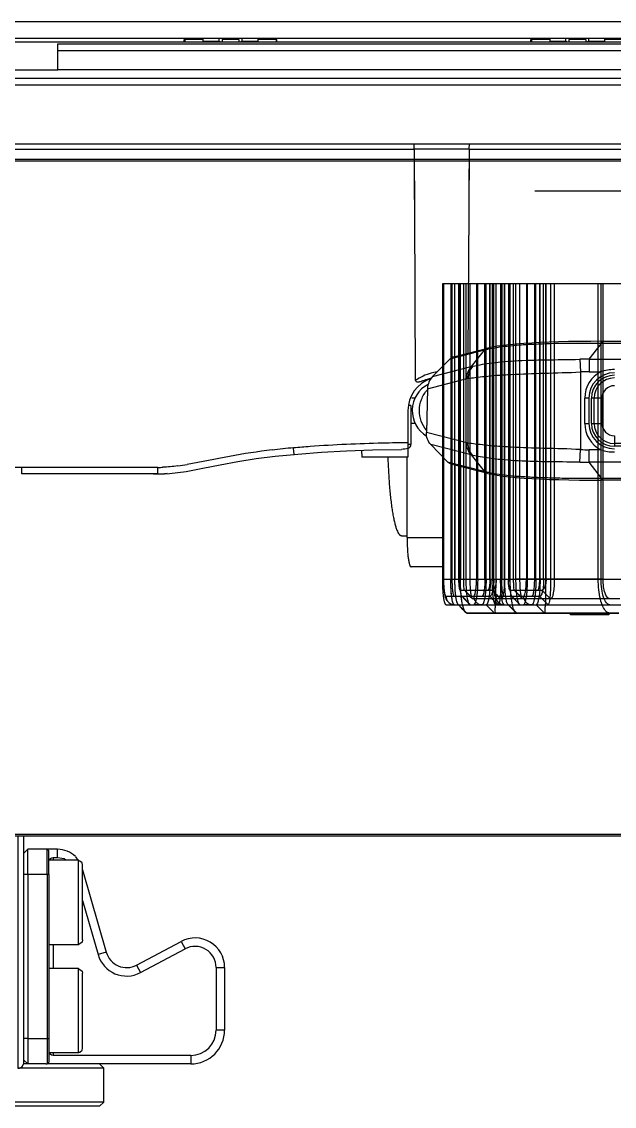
# Model space of a CAD drawing. Header units: millimetres. Extents: x -97344 to -49824, y -57049 to -40247.
# Drawn here: x -66144.4 to -66074.2, y -52906.2 to -52777.9 of the extents above; entities that cross this region are included whole.
import ezdxf

# ---------------------------------------------------------------- set-up
doc = ezdxf.new("R2010")
doc.units = ezdxf.units.MM
doc.header["$LTSCALE"] = 200
for name, color, linetype in [('02___PRT_ALL_AXES', 7, 'Continuous'), ('06___PRT_ALL_SURFS', 7, 'Continuous'), ('DIM', 3, 'Continuous'), ('LAY0001', 7, 'Continuous'), ('LAY0011', 7, 'Continuous')]:
    doc.layers.add(name, color=color, linetype=linetype)

# ---------------------------------------------------------------- blocks, each defined once
blk = doc.blocks.new('LOW-HEAD-SOCKET-CAP-SCREW_DIN-7984_M6x10_A2-70_STAINLESS-STEEL_4__352', base_point=(567.25, -74.88))
at = {"color": 7, "linetype": 'Continuous'}
for p, q in [((570.75, -64.88), (567.25, -64.88)), ((570.84, -64.97), (570.75, -64.88)), ((570.92, -64.99), (570.84, -64.97)), ((571.18, -65.2), (570.92, -64.99)), ((571.25, -65.45), (571.18, -65.2)), ((571.25, -69.88), (571.25, -65.45)), ((571.25, -74.31), (571.25, -69.88)), ((571.25, -74.31), (571.18, -74.56)), ((570.75, -74.88), (567.25, -74.88)), ((570.84, -74.79), (570.75, -74.88)), ((570.75, -74.88), (570.75, -74.8)), ((570.92, -74.77), (570.84, -74.79)), ((571.18, -74.56), (570.92, -74.77))]:
    blk.add_line(p, q, dxfattribs=at)
at = {"color": 140, "linetype": 'Continuous'}
for p, q in [((570.75, -69.88), (570.75, -64.88)), ((570.75, -74.8), (570.75, -69.88))]:
    blk.add_line(p, q, dxfattribs=at)
blk = doc.blocks.new('LOW-HEAD-SOCKET-CAP-SCREW_DIN-7984_M6x10_A2-70_STAINLESS-STEEL__353', base_point=(567.25, -87.68))
at = {"color": 7, "linetype": 'Continuous'}
for p, q in [((570.75, -77.68), (567.25, -77.68)), ((570.75, -77.68), (570.84, -77.77)), ((570.84, -77.77), (570.92, -77.79)), ((570.92, -77.79), (571.18, -78)), ((571.18, -78), (571.25, -78.25)), ((571.25, -82.68), (571.25, -78.25)), ((571.25, -87.11), (571.25, -82.68)), ((571.18, -87.36), (571.25, -87.11)), ((570.75, -87.68), (567.25, -87.68)), ((570.75, -87.68), (570.84, -87.59)), ((570.75, -87.68), (570.75, -87.6)), ((570.84, -87.59), (570.92, -87.57)), ((570.92, -87.57), (571.18, -87.36))]:
    blk.add_line(p, q, dxfattribs=at)
at = {"color": 140, "linetype": 'Continuous'}
for p, q in [((570.75, -82.68), (570.75, -77.68)), ((570.75, -87.6), (570.75, -82.68))]:
    blk.add_line(p, q, dxfattribs=at)
blk = doc.blocks.new('23-D0469-A_CLAMP-HOOK_Absen-M2_9__354', base_point=(564.25, -88.98))
at = {"color": 7, "linetype": 'Continuous'}
for p, q in [((564.25, -64.08), (564.75, -63.58)), ((567.05, -63.58), (564.75, -63.58)), ((564.75, -66.58), (564.75, -63.58)), ((567.05, -66.58), (567.05, -63.58)), ((567.05, -63.58), (567.25, -63.78)), ((568.29, -63.58), (567.05, -63.58)), ((567.25, -66.58), (567.25, -63.78)), ((567.4, -64.73), (567.29, -64.88)), ((567.56, -64.62), (567.4, -64.73)), ((567.75, -64.58), (567.56, -64.62)), ((568.29, -64.58), (567.75, -64.58)), ((569.06, -64.73), (568.29, -64.58)), ((569.28, -64.88), (569.06, -64.73)), ((570.41, -64.46), (570.69, -64.88)), ((564.75, -66.58), (564.75, -85.98)), ((567.05, -66.58), (567.05, -85.98)), ((567.25, -66.58), (567.25, -85.98)), ((571.25, -66.02), (574.05, -75.77)), ((571.25, -69.64), (573.09, -76.04)), ((577.62, -77.29), (582.91, -74.48)), ((578.09, -78.17), (583.38, -75.36)), ((587.05, -77.57), (587.05, -84.98)), ((588.05, -77.57), (588.05, -84.98)), ((564.75, -85.98), (564.75, -88.98)), ((567.05, -85.98), (567.05, -88.98)), ((567.25, -85.98), (567.25, -88.78)), ((564.25, -88.48), (564.75, -88.98)), ((567.4, -87.83), (567.29, -87.68)), ((567.56, -87.94), (567.4, -87.83)), ((567.75, -87.98), (567.56, -87.94)), ((584.05, -87.98), (567.75, -87.98)), ((566.89, -88.98), (567.05, -88.98)), ((567.25, -88.78), (567.05, -88.98)), ((584.05, -88.98), (571.54, -88.98))]:
    blk.add_line(p, q, dxfattribs=at)
at = {"color": 140, "linetype": 'Continuous'}
for p, q in [((568.29, -64.58), (568.29, -63.58)), ((567.75, -64.58), (567.75, -64.88)), ((564.75, -66.58), (564.25, -66.58)), ((567.05, -66.58), (564.75, -66.58)), ((567.25, -66.58), (567.05, -66.58)), ((567.75, -74.88), (567.75, -77.68)), ((582.91, -74.48), (583.38, -75.36)), ((574.05, -75.77), (573.09, -76.04)), ((577.62, -77.29), (578.09, -78.17)), ((587.05, -77.57), (588.05, -77.57)), ((588.05, -84.98), (587.05, -84.98)), ((564.75, -85.98), (564.25, -85.98)), ((564.75, -85.98), (567.05, -85.98)), ((567.05, -85.98), (567.25, -85.98)), ((567.75, -87.68), (567.75, -87.98)), ((584.05, -87.98), (584.05, -88.98))]:
    blk.add_line(p, q, dxfattribs=at)
at = {"color": 7, "linetype": 'Continuous'}
for centre, radius, start, end in [((568.29, -66.58), 3, 45, 90), ((584.55, -77.57), 3.5, 360, 118), ((584.55, -77.57), 2.5, 360, 118), ((576.45, -75.08), 3.5, 196, 298), ((576.45, -75.08), 2.5, 196, 298), ((584.05, -84.98), 3, 270, 360), ((584.05, -84.98), 4, 270, 360)]:
    blk.add_arc(centre, radius, start, end, dxfattribs=at)
blk = doc.blocks.new('PH_23-CLAMP-HOOK__355', base_point=(564.25, -88.98))
for name, p in [('23-D0469-A_CLAMP-HOOK_Absen-M2_9__354', (564.25, -88.98)), ('LOW-HEAD-SOCKET-CAP-SCREW_DIN-7984_M6x10_A2-70_STAINLESS-STEEL_4__352', (567.25, -74.88)), ('LOW-HEAD-SOCKET-CAP-SCREW_DIN-7984_M6x10_A2-70_STAINLESS-STEEL__353', (567.25, -87.68))]:
    blk.add_blockref(name, p)
blk = doc.blocks.new('23-D0467-B_ROUND-CLAMP-SUPPORT_STACKING_Absen__356', base_point=(513.75, -93.98))
at = {"color": 7, "linetype": 'Continuous'}
for p, q in [((523.25, -61.98), (523.25, -88.98)), ((536.75, -61.98), (536.75, -93.48)), ((550.75, -93.48), (550.75, -61.98)), ((564.25, -61.98), (564.25, -88.98)), ((513.75, -89.48), (514.25, -88.98)), ((513.75, -89.48), (523.93, -89.48)), ((513.75, -89.48), (513.75, -93.48)), ((515.96, -88.98), (516.92, -88.98)), ((516.92, -88.98), (520.45, -88.98)), ((520.61, -88.98), (521.46, -88.98)), ((521.46, -88.98), (523.26, -88.98)), ((523.26, -88.98), (523.33, -89.18)), ((523.33, -89.18), (523.37, -89.25)), ((523.37, -89.25), (523.46, -89.34)), ((523.46, -89.34), (523.66, -89.44)), ((523.66, -89.44), (523.72, -89.46)), ((523.72, -89.46), (523.93, -89.48)), ((563.57, -89.48), (563.78, -89.46)), ((573.75, -89.48), (563.57, -89.48)), ((563.78, -89.46), (563.84, -89.44)), ((563.84, -89.44), (564.04, -89.34)), ((564.04, -89.34), (564.13, -89.25)), ((564.13, -89.25), (564.17, -89.18)), ((564.17, -89.18), (564.24, -88.98)), ((566.04, -88.98), (564.24, -88.98)), ((566.89, -88.98), (566.04, -88.98)), ((570.58, -88.98), (567.05, -88.98)), ((571.54, -88.98), (570.58, -88.98)), ((573.75, -89.48), (573.25, -88.98)), ((573.75, -93.48), (573.75, -89.48)), ((513.75, -93.48), (534.66, -93.48)), ((513.75, -93.48), (514.25, -93.98)), ((536.75, -93.48), (534.66, -93.48)), ((537.25, -93.98), (536.75, -93.48)), ((539.75, -93.48), (536.75, -93.48)), ((539.75, -93.48), (547.75, -93.48)), ((547.75, -93.48), (550.75, -93.48)), ((550.75, -93.48), (550.25, -93.98)), ((552.84, -93.48), (550.75, -93.48)), ((573.75, -93.48), (552.84, -93.48)), ((573.75, -93.48), (573.25, -93.98)), ((514.25, -93.98), (534.81, -93.98)), ((537.25, -93.98), (534.81, -93.98)), ((539.75, -93.98), (537.25, -93.98)), ((539.75, -93.98), (547.75, -93.98)), ((547.75, -93.98), (550.25, -93.98)), ((552.69, -93.98), (550.25, -93.98)), ((573.25, -93.98), (552.69, -93.98))]:
    blk.add_line(p, q, dxfattribs=at)
at = {"color": 140, "linetype": 'Continuous'}
for p, q in [((523.93, -61.98), (523.93, -89.48)), ((534.66, -93.48), (534.66, -61.98)), ((539.75, -61.98), (539.75, -93.48)), ((547.75, -93.48), (547.75, -61.98)), ((552.84, -93.48), (552.84, -61.98)), ((563.57, -61.98), (563.57, -89.48)), ((534.66, -93.48), (534.81, -93.98)), ((539.75, -93.48), (539.75, -93.98)), ((547.75, -93.48), (547.75, -93.98)), ((552.84, -93.48), (552.69, -93.98))]:
    blk.add_line(p, q, dxfattribs=at)
blk = doc.blocks.new('23-A0232-B_ROUND-CONNECT-COMPONENTS_BASESTAND_Absen-M2_9__357', base_point=(499.45, -93.98))
for name, p in [('23-D0467-B_ROUND-CLAMP-SUPPORT_STACKING_Absen__356', (513.75, -93.98)), ('PH_23-CLAMP-HOOK__355', (564.25, -88.98))]:
    blk.add_blockref(name, p)
blk = doc.blocks.new('23-D1020-B_EXTRUSION-MAIN-BODY_BASESTAND-0_5m_Absen-PL__363', base_point=(418.75, -61.98))
at = {"color": 7, "linetype": 'Continuous'}
for p, q in [((892.01, 18.02), (441.25, 18.02)), ((892.01, 17.82), (441.25, 17.82)), ((434.17, -61.98), (873.61, -61.98)), ((434.26, -61.78), (873.61, -61.78))]:
    blk.add_line(p, q, dxfattribs=at)
blk = doc.blocks.new('Top1', base_point=(668.75, -75.52))
for name, p in [('23-D1020-B_EXTRUSION-MAIN-BODY_BASESTAND-0_5m_Absen-PL__363', (418.75, -61.98)), ('23-A0232-B_ROUND-CONNECT-COMPONENTS_BASESTAND_Absen-M2_9__357', (499.45, -93.98))]:
    blk.add_blockref(name, p)
blk = doc.blocks.new('*U1521')
blk.add_blockref('Top1', (0, -50.11))
blk = doc.blocks.new('*U1522')
at = {"layer": 'DIM', "color": 0, "linetype": 'ByBlock', "lineweight": -2, "transparency": 16777216}
blk.add_blockref('*U1521', (3500, 0), dxfattribs=at)
blk = doc.blocks.new('2250')
at = {"color": 7, "linetype": 'Continuous'}
for p, q in [((-45337.86, -64404.84), (-45577.42, -64404.84)), ((-45337.86, -64406.84), (-45577.21, -64406.84)), ((-45577.17, -64407.24), (-45337.93, -64407.24)), ((-45438.2, -64410.54), (-45438.2, -64407.44)), ((-45438.2, -64407.44), (-45354.2, -64407.44)), ((-45423.28, -64407.24), (-45423.28, -64406.94)), ((-45421, -64406.94), (-45423.28, -64406.94)), ((-45423.19, -64406.94), (-45423.19, -64407.24)), ((-45421, -64407.15), (-45421, -64406.84)), ((-45421, -64407.15), (-45420.87, -64407.2)), ((-45421, -64407.15), (-45419.15, -64407.15)), ((-45419.15, -64406.84), (-45419.15, -64407.15)), ((-45419.05, -64407.24), (-45419.15, -64407.15)), ((-45418.78, -64406.94), (-45418.78, -64407.24)), ((-45416.78, -64406.94), (-45418.78, -64406.94)), ((-45418.66, -64406.94), (-45418.66, -64406.84)), ((-45416.9, -64406.84), (-45416.9, -64406.94)), ((-45416.78, -64406.94), (-45416.78, -64407.24)), ((-45416.41, -64407.15), (-45416.51, -64407.24)), ((-45416.41, -64407.15), (-45416.41, -64406.84)), ((-45416.41, -64407.15), (-45414.56, -64407.15)), ((-45414.69, -64407.2), (-45414.56, -64407.15)), ((-45414.56, -64406.84), (-45414.56, -64407.15)), ((-45412.28, -64406.94), (-45414.56, -64406.94)), ((-45412.37, -64406.94), (-45412.37, -64407.24)), ((-45412.28, -64407.24), (-45412.28, -64406.94)), ((-45382.25, -64407.24), (-45382.25, -64406.94)), ((-45379.97, -64406.94), (-45382.25, -64406.94)), ((-45382.17, -64406.94), (-45382.17, -64407.24)), ((-45379.97, -64407.15), (-45379.97, -64406.84)), ((-45379.97, -64407.15), (-45379.85, -64407.19)), ((-45379.97, -64407.15), (-45378.12, -64407.15)), ((-45379.85, -64407.24), (-45379.85, -64407.19)), ((-45378.12, -64406.84), (-45378.12, -64407.15)), ((-45378.02, -64407.24), (-45378.12, -64407.15)), ((-45377.75, -64406.94), (-45377.75, -64407.24)), ((-45375.75, -64406.94), (-45377.75, -64406.94)), ((-45377.63, -64406.94), (-45377.63, -64406.84)), ((-45375.87, -64406.84), (-45375.87, -64406.94)), ((-45375.75, -64406.94), (-45375.75, -64407.24)), ((-45375.38, -64407.15), (-45375.48, -64407.24)), ((-45375.38, -64407.15), (-45375.38, -64406.84)), ((-45375.38, -64407.15), (-45373.53, -64407.15)), ((-45373.65, -64407.19), (-45373.53, -64407.15)), ((-45373.65, -64407.24), (-45373.65, -64407.19)), ((-45373.53, -64406.84), (-45373.53, -64407.15)), ((-45371.25, -64406.94), (-45373.53, -64406.94)), ((-45438.2, -64408.24), (-45354.2, -64408.24)), ((-45576.82, -64410.54), (-45438.2, -64410.54)), ((-45341.98, -64411.54), (-45576.71, -64411.54)), ((-45099.05, -64412.34), (-45576.51, -64412.34)), ((-45202.36, -64419.34), (-45473.2, -64419.34)), ((-45473.2, -64419.92), (-45396.02, -64419.92)), ((-45395.98, -64427.33), (-45396.02, -64419.92)), ((-45393.28, -64419.92), (-45396.02, -64419.92)), ((-45390.88, -64419.92), (-45393.28, -64419.92)), ((-45389.57, -64419.92), (-45390.88, -64419.92)), ((-45389.54, -64419.92), (-45389.58, -64427.33)), ((-45389.54, -64419.92), (-45286.02, -64419.92)), ((-45395.87, -64447.29), (-45395.98, -64427.33)), ((-45389.58, -64427.33), (-45389.68, -64444.05)), ((-45387.78, -64443.71), (-45391.82, -64444.74)), ((-45391.38, -64444.48), (-45387.34, -64443.46)), ((-45387.78, -64443.71), (-45389.29, -64445.64)), ((-45375.34, -64444.77), (-45373.87, -64442.91)), ((-45373.87, -64442.64), (-45373.87, -64442.91)), ((-45373.87, -64442.64), (-45301.69, -64442.64)), ((-45301.69, -64442.91), (-45373.87, -64442.91)), ((-45393.86, -64446.8), (-45391.82, -64444.74)), ((-45376.45, -64444.77), (-45376.36, -64446.27)), ((-45375.34, -64444.77), (-45375.34, -64446.24)), ((-45375.34, -64444.77), (-45300.22, -64444.77)), ((-45393.86, -64446.8), (-45389.29, -64445.64)), ((-45376.36, -64446.27), (-45376.36, -64455.45)), ((-45375.34, -64446.24), (-45373.94, -64446.24)), ((-45394.47, -64448.25), (-45389.83, -64447.06)), ((-45389.67, -64454.69), (-45389.67, -64447.03)), ((-45394.47, -64448.25), (-45394.6, -64453.44)), ((-45396.32, -64449.34), (-45395.94, -64449.34)), ((-45375.86, -64452.36), (-45375.86, -64449.36)), ((-45375.36, -64449.36), (-45375.86, -64449.36)), ((-45375.36, -64449.36), (-45375.36, -64452.36)), ((-45375.06, -64452.36), (-45375.06, -64449.36)), ((-45373.82, -64449.36), (-45375.06, -64449.36)), ((-45374.74, -64452.36), (-45374.74, -64449.36)), ((-45373.82, -64449.36), (-45373.82, -64452.36)), ((-45396.78, -64450.84), (-45396.78, -64456.34)), ((-45396.43, -64450.24), (-45396.72, -64450.24)), ((-45396.43, -64450.24), (-45396.43, -64454.84)), ((-45396.43, -64452.34), (-45395.94, -64452.34)), ((-45375.86, -64452.36), (-45375.36, -64452.36)), ((-45375.06, -64452.36), (-45373.82, -64452.36)), ((-45389.83, -64454.66), (-45394.6, -64453.44)), ((-45372.36, -64453.82), (-45372.36, -64455.06)), ((-45396.43, -64454.84), (-45396.78, -64454.84)), ((-45394.06, -64454.87), (-45392.12, -64456.91)), ((-45389.29, -64456.09), (-45394.06, -64454.87)), ((-45303.2, -64454.74), (-45372.36, -64454.74)), ((-45303.2, -64455.06), (-45372.36, -64455.06)), ((-45402.27, -64455.54), (-45402.24, -64456.34)), ((-45396.78, -64456.34), (-45402.24, -64456.34)), ((-45400.97, -64455.5), (-45397.53, -64455.43)), ((-45396.89, -64465.84), (-45396.89, -64456.34)), ((-45392.58, -64470.8), (-45392.58, -64456.43)), ((-45389.29, -64456.09), (-45387.78, -64458.01)), ((-45376.45, -64456.96), (-45376.36, -64455.45)), ((-45375.34, -64456.96), (-45375.34, -64455.48)), ((-45373.94, -64455.48), (-45375.34, -64455.48)), ((-45442.49, -64458.33), (-45442.49, -64457.56)), ((-45429.05, -64457.56), (-45442.49, -64457.56)), ((-45426.36, -64457.56), (-45429.05, -64457.56)), ((-45426.36, -64458.33), (-45426.36, -64457.56)), ((-45392.12, -64456.91), (-45387.78, -64458.01)), ((-45391.72, -64457.16), (-45391.72, -64470.8)), ((-45387.34, -64458.27), (-45391.69, -64457.16)), ((-45391.22, -64457.28), (-45391.22, -64470.8)), ((-45390.57, -64457.44), (-45390.57, -64470.8)), ((-45373.87, -64458.82), (-45375.34, -64456.96)), ((-45300.22, -64456.96), (-45375.34, -64456.96)), ((-45426.36, -64458.33), (-45442.49, -64458.33)), ((-45426.86, -64458.35), (-45426.36, -64458.33)), ((-45426.36, -64458.33), (-45425.27, -64458.29)), ((-45425.59, -64458.31), (-45424.98, -64458.27)), ((-45425.27, -64458.29), (-45425.59, -64458.31)), ((-45373.87, -64458.82), (-45373.87, -64459.08)), ((-45373.87, -64458.82), (-45301.69, -64458.82)), ((-45301.69, -64459.08), (-45373.87, -64459.08)), ((-45397.55, -64465.64), (-45396.89, -64465.64)), ((-45396.89, -64465.84), (-45392.58, -64465.84)), ((-45392.58, -64469.34), (-45396.4, -64469.34)), ((-45392.58, -64470.8), (-45391.72, -64470.8)), ((-45391.72, -64470.8), (-45391.22, -64470.8)), ((-45391.22, -64470.8), (-45390.57, -64470.8)), ((-45390.57, -64470.8), (-45368.75, -64470.8)), ((-45391.29, -64473.8), (-45390.8, -64473.8)), ((-45390.77, -64473.86), (-45390.86, -64473.77)), ((-45390.46, -64474.19), (-45390.77, -64473.86)), ((-45390.13, -64474.53), (-45390.46, -64474.19)), ((-45389.81, -64474.8), (-45371.81, -64474.8)), ((-45377.6, -64474.8), (-45377.6, -64475)), ((-45377.59, -64475), (-45377.6, -64475)), ((-45377.53, -64474.8), (-45377.53, -64475)), ((-45373.03, -64475), (-45377.53, -64475)), ((-45373.03, -64474.8), (-45373.03, -64475))]:
    blk.add_line(p, q, dxfattribs=at)
for points in [[(-45395.98, -64427.33), (-45395.99, -64424.49), (-45396.02, -64419.92)], [(-45389.54, -64419.92), (-45389.57, -64424.49), (-45389.58, -64427.33)], [(-45373.87, -64442.64), (-45375.13, -64442.65), (-45376.5, -64442.66), (-45377.77, -64442.68), (-45378.97, -64442.71), (-45380.09, -64442.75), (-45381.14, -64442.79), (-45382.14, -64442.85), (-45383.07, -64442.91), (-45383.95, -64442.97), (-45384.77, -64443.05), (-45385.53, -64443.14), (-45386.22, -64443.24), (-45386.86, -64443.35), (-45387.34, -64443.46)], [(-45424.98, -64458.27), (-45423.04, -64458.03), (-45421.05, -64457.67), (-45419.02, -64457.27), (-45416.92, -64456.87), (-45414.75, -64456.52), (-45412.51, -64456.24), (-45410.25, -64456.02)], [(-45410.25, -64456.02), (-45409.8, -64455.98), (-45407, -64455.77), (-45404.05, -64455.61), (-45400.97, -64455.5)], [(-45387.34, -64458.27), (-45386.85, -64458.38), (-45386.21, -64458.49), (-45385.51, -64458.59), (-45384.74, -64458.68), (-45383.92, -64458.75), (-45383.04, -64458.82), (-45382.11, -64458.88), (-45381.11, -64458.93), (-45380.06, -64458.98), (-45378.94, -64459.01), (-45377.74, -64459.04), (-45376.47, -64459.06), (-45375.11, -64459.08), (-45373.87, -64459.08)], [(-45392.58, -64470.8), (-45392.58, -64471.04), (-45392.57, -64471.4), (-45392.55, -64471.72), (-45392.53, -64472.02), (-45392.5, -64472.28), (-45392.46, -64472.51), (-45392.42, -64472.72), (-45392.37, -64472.91), (-45392.3, -64473.08), (-45392.21, -64473.27), (-45392.08, -64473.44), (-45391.9, -64473.6), (-45391.69, -64473.72), (-45391.44, -64473.79), (-45391.29, -64473.8)]]:
    blk.add_lwpolyline(points, dxfattribs=at)
for centre, radius, start, end in [((-45385.21, -64453.01), 9.65, 102.1689, 102.6232), ((-45375.89, -64464.07), 19.31, 88.368, 91.6601), ((-45388.63, -64447.74), 2.21, 102.2066, 107.5483), ((-45375.33, -64463.82), 17.58, 90.0185, 93.351), ((-45372.36, -64449.36), 3.5, 116.8584, 180), ((-45372.36, -64449.36), 3, 90, 180), ((-45392.78, -64450.84), 4, 109.1663, 180), ((-45389.43, -64448.64), 1.63, 98.281, 104.3097), ((-45372.36, -64449.36), 2.7, 90, 180), ((-45372.36, -64449.36), 2.38, 90, 180), ((-45392.78, -64450.84), 3.5, 117.6066, 239.2545), ((-45372.36, -64449.36), 1.46, 90, 180), ((-45372.36, -64452.36), 3.5, 180, 243.1416), ((-45372.36, -64452.36), 3, 180, 270), ((-45372.36, -64452.36), 2.7, 180, 270), ((-45372.36, -64452.36), 2.38, 180, 270), ((-45372.36, -64452.36), 1.46, 180, 270), ((-45400.68, -64566.34), 111.51, 94.9639, 95.6041), ((-45398.03, -64596.19), 141.47, 94.1859, 94.9841), ((-45396.55, -64618.76), 164.09, 91.1238, 94.1286), ((-45395.85, -64644.06), 189.41, 90.7226, 91.1827), ((-45395.75, -64651.98), 197.33, 90.2981, 90.7227), ((-45396.93, -64454.84), 0.5, 287.4935, 0), ((-45389.43, -64453.08), 1.63, 255.6903, 261.719), ((-45403.65, -64535.97), 80.99, 95.6093, 96.5344), ((-45388.63, -64453.98), 2.21, 252.4517, 257.7934), ((-45375.33, -64437.9), 17.58, 266.649, 269.9815), ((-45442.48, -64473.59), 16.03, 90.0159, 96.1881), ((-45426.38, -64443.28), 14.28, 270.0667, 272.4112), ((-45428.28, -64424.94), 32.73, 277.4533, 279.4814), ((-45375.89, -64437.65), 19.31, 268.3399, 271.632), ((-45426.34, -64443.63), 14.7, 269.9232, 272.33), ((-45426.39, -64442.2), 16.13, 272.3032, 272.8453), ((-45384.84, -64447.06), 11.34, 257.4175, 257.6252)]:
    blk.add_arc(centre, radius, start, end, dxfattribs=at)
for centre, major_axis, start_param, end_param in [((-45391.18, -64445.47), (0.207, 0.991), 0.43003, 0.965536), ((-45392.57, -64448.25), (0.41, 1.98), 0.965536, 1.763838)]:
    blk.add_ellipse(centre, major_axis=major_axis, ratio=0.936772, start_param=start_param, end_param=end_param, dxfattribs=at)
for points, knots in [([(-45396.03, -64419.92), (-45396.03, -64419.78), (-45396.03, -64419.59), (-45396.06, -64419.42), (-45396.09, -64419.34), (-45396.11, -64419.34)], [0, 0, 0, 0, 0.693114, 0.907788, 1, 1, 1, 1]), ([(-45389.54, -64419.92), (-45389.53, -64419.78), (-45389.54, -64419.59), (-45389.5, -64419.42), (-45389.47, -64419.34), (-45389.45, -64419.34)], [0, 0, 0, 0, 0.693113, 0.907788, 1, 1, 1, 1]), ([(-45387.78, -64443.71), (-45387.69, -64443.62), (-45387.55, -64443.52), (-45387.39, -64443.47), (-45387.34, -64443.46)], [0, 0, 0, 0, 0.748348, 1, 1, 1, 1]), ([(-45387.32, -64443.59), (-45387.36, -64443.6), (-45387.51, -64443.64), (-45387.67, -64443.68), (-45387.78, -64443.71)], [0, 0, 0, 0, 0.265737, 1, 1, 1, 1]), ([(-45373.87, -64442.91), (-45375.26, -64442.89), (-45377.93, -64442.88), (-45381.16, -64442.96), (-45383.5, -64443.1), (-45384.96, -64443.23), (-45386.19, -64443.38), (-45386.92, -64443.51), (-45387.24, -64443.58)], [0, 0, 0, 0, 0.310172, 0.597298, 0.723477, 0.83381, 0.92626, 1, 1, 1, 1]), ([(-45389.1, -64445.58), (-45388.81, -64445.52), (-45388.16, -64445.39), (-45387.05, -64445.22), (-45385.69, -64445.06), (-45383.49, -64444.9), (-45380.38, -64444.82), (-45377.8, -64444.81), (-45376.45, -64444.77)], [0, 0, 0, 0, 0.068055, 0.157386, 0.265648, 0.390479, 0.679313, 1, 1, 1, 1]), ([(-45393.36, -64446.29), (-45393.59, -64446.32), (-45394.48, -64446.48), (-45395.33, -64446.88), (-45395.87, -64447.29)], [0, 0, 0, 0, 0.254807, 1, 1, 1, 1]), ([(-45389.29, -64445.64), (-45389.47, -64445.82), (-45389.75, -64446.28), (-45389.84, -64446.8), (-45389.83, -64447.06)], [0, 0, 0, 0, 0.49507, 1, 1, 1, 1]), ([(-45389.1, -64445.58), (-45389.28, -64445.77), (-45389.58, -64446.23), (-45389.67, -64446.76), (-45389.67, -64447.03)], [0, 0, 0, 0, 0.495591, 1, 1, 1, 1]), ([(-45389.67, -64447.03), (-45389.39, -64447), (-45388.72, -64446.91), (-45387.58, -64446.78), (-45386.17, -64446.65), (-45383.84, -64446.51), (-45380.54, -64446.41), (-45377.8, -64446.34), (-45376.36, -64446.27)], [0, 0, 0, 0, 0.063719, 0.150349, 0.257652, 0.383035, 0.675656, 1, 1, 1, 1]), ([(-45394.52, -64447.16), (-45394.64, -64447.2), (-45394.87, -64447.28), (-45395.17, -64447.38), (-45395.41, -64447.45), (-45395.59, -64447.48), (-45395.8, -64447.49), (-45395.87, -64447.35), (-45395.87, -64447.29)], [0, 0, 0, 0, 0.25055, 0.501052, 0.626529, 0.751131, 0.877721, 1, 1, 1, 1]), ([(-45395.42, -64450.84), (-45395.42, -64450.39), (-45395.26, -64449.49), (-45394.78, -64448.71), (-45394.48, -64448.39)], [0, 0, 0, 0, 0.504225, 1, 1, 1, 1]), ([(-45394.6, -64453.16), (-45394.86, -64452.84), (-45395.28, -64452.1), (-45395.42, -64451.26), (-45395.42, -64450.84)], [0, 0, 0, 0, 0.496247, 1, 1, 1, 1]), ([(-45394.06, -64454.87), (-45394.24, -64454.69), (-45394.52, -64454.23), (-45394.61, -64453.71), (-45394.6, -64453.44)], [0, 0, 0, 0, 0.49507, 1, 1, 1, 1]), ([(-45410.25, -64456.02), (-45410.27, -64456), (-45410.25, -64455.91), (-45410.29, -64455.77), (-45410.3, -64455.53), (-45410.32, -64455.35), (-45410.32, -64455.25)], [0, 0, 0, 0, 0.075287, 0.2907, 0.615811, 1, 1, 1, 1]), ([(-45389.29, -64456.09), (-45389.47, -64455.9), (-45389.75, -64455.45), (-45389.84, -64454.92), (-45389.83, -64454.66)], [0, 0, 0, 0, 0.49507, 1, 1, 1, 1]), ([(-45389.1, -64456.14), (-45389.28, -64455.95), (-45389.58, -64455.5), (-45389.67, -64454.96), (-45389.67, -64454.69)], [0, 0, 0, 0, 0.495591, 1, 1, 1, 1]), ([(-45376.36, -64455.45), (-45377.8, -64455.38), (-45380.54, -64455.32), (-45383.84, -64455.22), (-45386.17, -64455.07), (-45387.58, -64454.95), (-45388.72, -64454.82), (-45389.39, -64454.73), (-45389.67, -64454.69)], [0, 0, 0, 0, 0.32427, 0.616889, 0.742282, 0.849606, 0.936268, 1, 1, 1, 1]), ([(-45412.86, -64455.5), (-45414.55, -64455.69), (-45417.91, -64456.21), (-45421.22, -64456.94), (-45422.89, -64457.22)], [0, 0, 0, 0, 0.499958, 1, 1, 1, 1]), ([(-45399.16, -64456.34), (-45399.14, -64456.98), (-45399.09, -64458.21), (-45398.96, -64459.98), (-45398.83, -64461.35), (-45398.69, -64462.35), (-45398.59, -64463), (-45398.48, -64463.6), (-45398.36, -64464.12), (-45398.24, -64464.57), (-45398.11, -64464.95), (-45397.98, -64465.24), (-45397.87, -64465.43), (-45397.77, -64465.54), (-45397.7, -64465.6), (-45397.63, -64465.63), (-45397.58, -64465.64), (-45397.55, -64465.64)], [0, 0, 0, 0, 0.198725, 0.384575, 0.552367, 0.628032, 0.697519, 0.760372, 0.81621, 0.864724, 0.905713, 0.939125, 0.965178, 0.975683, 0.984741, 0.992683, 1, 1, 1, 1]), ([(-45376.45, -64456.96), (-45377.8, -64456.92), (-45380.38, -64456.91), (-45383.49, -64456.83), (-45385.69, -64456.66), (-45387.05, -64456.51), (-45388.16, -64456.33), (-45388.81, -64456.2), (-45389.1, -64456.14)], [0, 0, 0, 0, 0.32062, 0.609453, 0.734293, 0.842573, 0.931932, 1, 1, 1, 1]), ([(-45391.69, -64457.16), (-45391.77, -64457.14), (-45391.93, -64457.07), (-45392.06, -64456.97), (-45392.12, -64456.91)], [0, 0, 0, 0, 0.498098, 1, 1, 1, 1]), ([(-45387.34, -64458.27), (-45387.39, -64458.26), (-45387.55, -64458.2), (-45387.69, -64458.1), (-45387.78, -64458.01)], [0, 0, 0, 0, 0.251655, 1, 1, 1, 1]), ([(-45387.78, -64458.01), (-45387.74, -64458.02), (-45387.59, -64458.07), (-45387.43, -64458.1), (-45387.31, -64458.13)], [0, 0, 0, 0, 0.232079, 1, 1, 1, 1]), ([(-45387.27, -64458.14), (-45386.95, -64458.21), (-45386.22, -64458.34), (-45384.99, -64458.5), (-45383.53, -64458.62), (-45381.85, -64458.72), (-45380, -64458.79), (-45378.02, -64458.83), (-45375.96, -64458.84), (-45374.57, -64458.83), (-45373.87, -64458.82)], [0, 0, 0, 0, 0.073694, 0.165979, 0.275806, 0.401933, 0.541117, 0.689391, 0.843353, 1, 1, 1, 1]), ([(-45396.89, -64465.84), (-45396.89, -64466.29), (-45396.87, -64466.94), (-45396.81, -64467.76), (-45396.76, -64468.22), (-45396.71, -64468.54), (-45396.67, -64468.74), (-45396.63, -64468.92), (-45396.59, -64469.06), (-45396.55, -64469.18), (-45396.5, -64469.28), (-45396.44, -64469.34), (-45396.4, -64469.34)], [0, 0, 0, 0, 0.372978, 0.541879, 0.690475, 0.755431, 0.813383, 0.863841, 0.906456, 0.941013, 0.967593, 1, 1, 1, 1]), ([(-45391.29, -64473.8), (-45391.33, -64473.8), (-45391.4, -64473.72), (-45391.51, -64473.43), (-45391.62, -64472.82), (-45391.7, -64471.9), (-45391.72, -64471.19), (-45391.72, -64470.8)], [0, 0, 0, 0, 0.032515, 0.092959, 0.306416, 0.623962, 1, 1, 1, 1]), ([(-45391.1, -64472.92), (-45391.12, -64472.77), (-45391.2, -64472.06), (-45391.22, -64471.36), (-45391.22, -64470.8)], [0, 0, 0, 0, 0.214201, 1, 1, 1, 1]), ([(-45390.35, -64473.63), (-45390.43, -64473.2), (-45390.54, -64472.26), (-45390.58, -64471.31), (-45390.57, -64470.8)], [0, 0, 0, 0, 0.459684, 1, 1, 1, 1]), ([(-45390.99, -64473.47), (-45391, -64473.43), (-45391.05, -64473.25), (-45391.08, -64473.06), (-45391.1, -64472.92)], [0, 0, 0, 0, 0.21075, 1, 1, 1, 1]), ([(-45390.86, -64473.77), (-45390.89, -64473.73), (-45390.94, -64473.64), (-45390.97, -64473.53), (-45390.99, -64473.47)], [0, 0, 0, 0, 0.397762, 1, 1, 1, 1]), ([(-45390.15, -64474.36), (-45390.17, -64474.31), (-45390.26, -64474.07), (-45390.31, -64473.82), (-45390.35, -64473.63)], [0, 0, 0, 0, 0.212775, 1, 1, 1, 1]), ([(-45389.96, -64474.72), (-45389.98, -64474.7), (-45390.06, -64474.59), (-45390.12, -64474.47), (-45390.15, -64474.36)], [0, 0, 0, 0, 0.197547, 1, 1, 1, 1]), ([(-45389.81, -64474.8), (-45389.82, -64474.8), (-45389.88, -64474.79), (-45389.93, -64474.75), (-45389.96, -64474.72)], [0, 0, 0, 0, 0.221279, 1, 1, 1, 1])]:
    blk.add_open_spline(points, degree=3, knots=knots, dxfattribs=at)
for points in [[(-45372.36, -64445.99), (-45372.89, -64445.99), (-45373.43, -64446.08), (-45373.94, -64446.24)], [(-45394.04, -64447.01), (-45394.2, -64447.05), (-45394.36, -64447.1), (-45394.52, -64447.16)], [(-45396.78, -64455.33), (-45397.02, -64455.39), (-45397.28, -64455.43), (-45397.53, -64455.43)], [(-45373.94, -64455.48), (-45373.43, -64455.65), (-45372.89, -64455.74), (-45372.36, -64455.74)], [(-45424.04, -64457.39), (-45424.62, -64457.47), (-45425.2, -64457.52), (-45425.78, -64457.55)]]:
    blk.add_open_spline(points, degree=3, dxfattribs=at)
at = {"layer": '02___PRT_ALL_AXES', "color": 7, "linetype": 'Continuous'}
blk.add_arc((-45392.78, -64446.44), 1.5, 205.6944, 206.9888, dxfattribs=at)
at = {"layer": '06___PRT_ALL_SURFS', "color": 7, "linetype": 'Continuous'}
for p, q in [((-45354.2, -64410.54), (-45438.2, -64410.54)), ((-45381.77, -64424.84), (-45293.79, -64424.84))]:
    blk.add_line(p, q, dxfattribs=at)
at = {"layer": 'LAY0001', "color": 7, "linetype": 'Continuous'}
for p, q in [((-45392.71, -64435.84), (-45392.71, -64470.81)), ((-45391.58, -64435.84), (-45392.71, -64435.84)), ((-45392.58, -64435.84), (-45392.58, -64470.8)), ((-45392.57, -64470.8), (-45392.57, -64435.84)), ((-45391.72, -64435.84), (-45391.72, -64470.8)), ((-45391.58, -64435.84), (-45391.58, -64470.8)), ((-45368.55, -64435.84), (-45391.58, -64435.84)), ((-45391.22, -64470.8), (-45391.22, -64435.84)), ((-45390.79, -64435.84), (-45390.79, -64470.8)), ((-45390.61, -64470.8), (-45390.61, -64435.84)), ((-45390.57, -64470.8), (-45390.57, -64435.84)), ((-45390.18, -64470.8), (-45390.18, -64435.84)), ((-45389.9, -64470.8), (-45389.9, -64435.84)), ((-45389.43, -64470.8), (-45389.43, -64435.84)), ((-45388.67, -64435.84), (-45388.67, -64470.8)), ((-45388.53, -64470.8), (-45388.53, -64435.84)), ((-45387.68, -64470.8), (-45387.68, -64435.84)), ((-45387.54, -64470.8), (-45387.54, -64435.84)), ((-45387.09, -64470.8), (-45387.09, -64435.84)), ((-45387.05, -64470.8), (-45387.05, -64435.84)), ((-45386.81, -64435.84), (-45386.81, -64470.81)), ((-45386.68, -64435.84), (-45386.68, -64470.8)), ((-45386.67, -64470.8), (-45386.67, -64435.84)), ((-45386.63, -64470.8), (-45386.63, -64435.84)), ((-45386.4, -64435.84), (-45386.4, -64470.8)), ((-45386.33, -64470.8), (-45386.33, -64435.84)), ((-45385.82, -64435.84), (-45385.82, -64470.8)), ((-45385.8, -64435.84), (-45385.8, -64470.8)), ((-45385.68, -64435.84), (-45385.68, -64470.81)), ((-45385.38, -64435.84), (-45385.38, -64470.8)), ((-45385.32, -64470.8), (-45385.32, -64435.84)), ((-45384.89, -64435.84), (-45384.89, -64470.8)), ((-45384.71, -64470.8), (-45384.71, -64435.84)), ((-45384.67, -64470.8), (-45384.67, -64435.84)), ((-45384.28, -64470.8), (-45384.28, -64435.84)), ((-45384, -64470.8), (-45384, -64435.84)), ((-45383.53, -64470.8), (-45383.53, -64435.84)), ((-45382.77, -64435.84), (-45382.77, -64470.8)), ((-45382.63, -64470.8), (-45382.63, -64435.84)), ((-45381.78, -64470.8), (-45381.78, -64435.84)), ((-45381.64, -64470.8), (-45381.64, -64435.84)), ((-45381.19, -64470.8), (-45381.19, -64435.84)), ((-45381.15, -64470.8), (-45381.15, -64435.84)), ((-45380.73, -64470.8), (-45380.73, -64435.84)), ((-45380.5, -64435.84), (-45380.5, -64470.8)), ((-45380.43, -64470.8), (-45380.43, -64435.84)), ((-45379.9, -64435.84), (-45379.9, -64470.8)), ((-45379.48, -64435.84), (-45379.48, -64470.8)), ((-45374.27, -64470.8), (-45374.27, -64435.84)), ((-45373.93, -64470.8), (-45373.93, -64435.84)), ((-45373.69, -64470.8), (-45373.69, -64435.84)), ((-45391.72, -64470.8), (-45392.71, -64470.81)), ((-45392.58, -64470.8), (-45391.72, -64470.8)), ((-45391.72, -64470.8), (-45391.22, -64470.8)), ((-45391.58, -64470.8), (-45390.61, -64470.8)), ((-45391.22, -64470.8), (-45367.27, -64470.8)), ((-45390.79, -64470.8), (-45390.18, -64470.8)), ((-45390.61, -64470.8), (-45389.9, -64470.8)), ((-45390.18, -64470.8), (-45389.43, -64470.8)), ((-45389.9, -64470.8), (-45369.08, -64470.8)), ((-45389.43, -64470.8), (-45369.84, -64470.8)), ((-45388.67, -64470.8), (-45386.33, -64470.8)), ((-45388.53, -64470.8), (-45387.05, -64470.8)), ((-45387.05, -64470.8), (-45386.4, -64470.8)), ((-45385.82, -64470.8), (-45386.81, -64470.81)), ((-45386.68, -64470.8), (-45385.82, -64470.8)), ((-45386.63, -64470.8), (-45385.8, -64470.8)), ((-45386.33, -64470.8), (-45385.38, -64470.8)), ((-45385.82, -64470.8), (-45385.32, -64470.8)), ((-45385.68, -64470.8), (-45384.71, -64470.8)), ((-45384.71, -64470.8), (-45384, -64470.8)), ((-45384.28, -64470.8), (-45383.53, -64470.8)), ((-45373.93, -64470.8), (-45384, -64470.8)), ((-45373.69, -64470.8), (-45383.53, -64470.8)), ((-45381.64, -64470.8), (-45382.77, -64470.8)), ((-45382.63, -64470.8), (-45381.15, -64470.8)), ((-45381.15, -64470.8), (-45380.5, -64470.8)), ((-45380.73, -64470.8), (-45379.9, -64470.8)), ((-45380.43, -64470.8), (-45379.48, -64470.8)), ((-45392.28, -64472.8), (-45387.11, -64472.8)), ((-45390.6, -64472.1), (-45390.1, -64472.1)), ((-45390.6, -64472.1), (-45386.82, -64472.1)), ((-45390.38, -64472.8), (-45389.4, -64473.8)), ((-45390.09, -64472.1), (-45389.11, -64473.1)), ((-45371.73, -64473.1), (-45389.13, -64473.1)), ((-45386.38, -64472.8), (-45381.21, -64472.8)), ((-45384.7, -64472.1), (-45381.42, -64472.1)), ((-45384.7, -64472.1), (-45380.92, -64472.1)), ((-45384.48, -64472.8), (-45383.5, -64473.8)), ((-45392.28, -64473.8), (-45371.56, -64473.8)), ((-45391.29, -64473.8), (-45390.8, -64473.8)), ((-45390.8, -64473.8), (-45389.81, -64474.8)), ((-45388.02, -64473.8), (-45389, -64473.8)), ((-45387.52, -64473.8), (-45386.53, -64474.8)), ((-45385.39, -64473.8), (-45386.38, -64473.8)), ((-45384.9, -64473.8), (-45383.91, -64474.8)), ((-45382.12, -64473.8), (-45383.1, -64473.8)), ((-45381.62, -64473.8), (-45380.63, -64474.8)), ((-45371.81, -64474.8), (-45389.81, -64474.8))]:
    blk.add_line(p, q, dxfattribs=at)
for points in [[(-45392.58, -64470.8), (-45392.57, -64471.21), (-45392.56, -64471.63), (-45392.53, -64472.02), (-45392.48, -64472.37), (-45392.43, -64472.66), (-45392.38, -64472.87), (-45392.31, -64473.06), (-45392.23, -64473.24), (-45392.11, -64473.4), (-45391.96, -64473.56), (-45391.76, -64473.69), (-45391.53, -64473.77), (-45391.29, -64473.8)], [(-45386.68, -64470.8), (-45386.67, -64471.21), (-45386.66, -64471.63), (-45386.63, -64472.01), (-45386.58, -64472.37), (-45386.53, -64472.66), (-45386.48, -64472.87), (-45386.41, -64473.06), (-45386.33, -64473.24), (-45386.21, -64473.4), (-45386.06, -64473.56), (-45385.86, -64473.69), (-45385.63, -64473.77), (-45385.39, -64473.8)], [(-45390.41, -64472.79), (-45390.12, -64473.1), (-45389.81, -64473.42), (-45389.49, -64473.76)], [(-45390.1, -64472.1), (-45389.88, -64472.33), (-45389.65, -64472.57), (-45389.41, -64472.82), (-45389.16, -64473.08)], [(-45384.51, -64472.79), (-45384.22, -64473.1), (-45383.91, -64473.42), (-45383.59, -64473.76)], [(-45384.2, -64472.1), (-45383.98, -64472.33), (-45383.75, -64472.57), (-45383.51, -64472.82), (-45383.26, -64473.08)], [(-45389.96, -64474.72), (-45390.27, -64474.39), (-45390.57, -64474.07), (-45390.86, -64473.77)], [(-45384.06, -64474.72), (-45384.37, -64474.39), (-45384.67, -64474.07), (-45384.96, -64473.77)]]:
    blk.add_lwpolyline(points, dxfattribs=at)
for centre, radius, start, end in [((-45797.11, -64882.49), 579.61, 44.83935, 44.97893), ((-45614.83, -64702.96), 324.47, 45.1067, 45.3575), ((-44988.13, -64085.06), 553.77, 224.3397, 224.4845), ((-45791.21, -64882.49), 579.61, 44.83935, 44.97893), ((-45608.93, -64702.96), 324.47, 45.1067, 45.3575)]:
    blk.add_arc(centre, radius, start, end, dxfattribs=at)
for points, knots in [([(-45392.71, -64470.81), (-45392.71, -64471), (-45392.7, -64471.38), (-45392.68, -64471.92), (-45392.64, -64472.44), (-45392.59, -64472.89), (-45392.54, -64473.22), (-45392.49, -64473.44), (-45392.45, -64473.56), (-45392.41, -64473.66), (-45392.37, -64473.74), (-45392.33, -64473.79), (-45392.3, -64473.8), (-45392.28, -64473.8)], [0, 0, 0, 0, 0.18586, 0.365393, 0.536336, 0.686099, 0.810709, 0.86175, 0.904822, 0.939479, 0.966222, 0.985699, 1, 1, 1, 1]), ([(-45392.57, -64470.8), (-45392.57, -64471.06), (-45392.56, -64471.53), (-45392.51, -64472.09), (-45392.45, -64472.45), (-45392.41, -64472.61), (-45392.37, -64472.71), (-45392.34, -64472.76), (-45392.3, -64472.8), (-45392.28, -64472.8)], [0, 0, 0, 0, 0.372608, 0.691511, 0.813626, 0.905866, 0.940353, 0.96708, 1, 1, 1, 1]), ([(-45391.29, -64473.8), (-45391.31, -64473.8), (-45391.34, -64473.79), (-45391.38, -64473.74), (-45391.42, -64473.66), (-45391.46, -64473.56), (-45391.5, -64473.44), (-45391.55, -64473.22), (-45391.6, -64472.89), (-45391.65, -64472.44), (-45391.69, -64471.92), (-45391.71, -64471.37), (-45391.72, -64470.99), (-45391.72, -64470.8)], [0, 0, 0, 0, 0.01427, 0.033698, 0.060417, 0.095082, 0.138023, 0.188909, 0.313141, 0.462448, 0.632872, 0.813264, 1, 1, 1, 1]), ([(-45391.58, -64470.8), (-45391.58, -64470.93), (-45391.58, -64471.18), (-45391.56, -64471.54), (-45391.54, -64471.88), (-45391.5, -64472.19), (-45391.46, -64472.44), (-45391.42, -64472.61), (-45391.38, -64472.71), (-45391.35, -64472.76), (-45391.32, -64472.79), (-45391.3, -64472.8), (-45391.29, -64472.8)], [0, 0, 0, 0, 0.183333, 0.36334, 0.533489, 0.682785, 0.807936, 0.903121, 0.938458, 0.965749, 0.985581, 1, 1, 1, 1]), ([(-45390.8, -64473.8), (-45390.86, -64473.8), (-45390.98, -64473.55), (-45391.07, -64473.17), (-45391.16, -64472.5), (-45391.21, -64471.7), (-45391.22, -64471.11), (-45391.22, -64470.8)], [0, 0, 0, 0, 0.064843, 0.209298, 0.426498, 0.699683, 1, 1, 1, 1]), ([(-45390.79, -64470.8), (-45390.79, -64470.88), (-45390.79, -64471.04), (-45390.78, -64471.27), (-45390.76, -64471.5), (-45390.74, -64471.69), (-45390.71, -64471.86), (-45390.68, -64471.97), (-45390.66, -64472.04), (-45390.64, -64472.07), (-45390.62, -64472.09), (-45390.61, -64472.1), (-45390.6, -64472.1)], [0, 0, 0, 0, 0.177728, 0.358741, 0.528068, 0.676326, 0.802496, 0.899938, 0.936583, 0.964933, 0.985441, 1, 1, 1, 1]), ([(-45390.39, -64472.8), (-45390.45, -64472.8), (-45390.49, -64472.51), (-45390.57, -64472.16), (-45390.6, -64471.51), (-45390.61, -64471.05), (-45390.61, -64470.8)], [0, 0, 0, 0, 0.088453, 0.306926, 0.626963, 1, 1, 1, 1]), ([(-45389.81, -64474.8), (-45389.91, -64474.8), (-45390.13, -64474.51), (-45390.29, -64473.95), (-45390.46, -64473.08), (-45390.55, -64472), (-45390.58, -64471.21), (-45390.57, -64470.8)], [0, 0, 0, 0, 0.073787, 0.219454, 0.435014, 0.704523, 1, 1, 1, 1]), ([(-45390.09, -64472.1), (-45390.13, -64472.1), (-45390.13, -64471.89), (-45390.18, -64471.68), (-45390.17, -64471.25), (-45390.18, -64470.95), (-45390.18, -64470.8)], [0, 0, 0, 0, 0.081007, 0.310567, 0.645941, 1, 1, 1, 1]), ([(-45389.41, -64473.8), (-45389.48, -64473.8), (-45389.62, -64473.56), (-45389.72, -64473.17), (-45389.82, -64472.5), (-45389.88, -64471.7), (-45389.9, -64471.11), (-45389.9, -64470.8)], [0, 0, 0, 0, 0.066971, 0.213422, 0.428066, 0.701849, 1, 1, 1, 1]), ([(-45389.13, -64473.1), (-45389.2, -64473.1), (-45389.27, -64472.78), (-45389.36, -64472.37), (-45389.4, -64471.62), (-45389.43, -64471.09), (-45389.43, -64470.8)], [0, 0, 0, 0, 0.088178, 0.305509, 0.625171, 1, 1, 1, 1]), ([(-45389.01, -64472.8), (-45388.96, -64472.8), (-45388.86, -64472.64), (-45388.8, -64472.37), (-45388.73, -64471.94), (-45388.68, -64471.4), (-45388.67, -64471.01), (-45388.67, -64470.8)], [0, 0, 0, 0, 0.072981, 0.215496, 0.433923, 0.690281, 1, 1, 1, 1]), ([(-45388.53, -64470.8), (-45388.53, -64470.99), (-45388.54, -64471.36), (-45388.56, -64471.9), (-45388.6, -64472.41), (-45388.66, -64472.87), (-45388.72, -64473.2), (-45388.78, -64473.42), (-45388.82, -64473.55), (-45388.86, -64473.66), (-45388.9, -64473.73), (-45388.95, -64473.78), (-45388.99, -64473.8), (-45389, -64473.8)], [0, 0, 0, 0, 0.182213, 0.357304, 0.528138, 0.675747, 0.803272, 0.854976, 0.898549, 0.934996, 0.963228, 0.984137, 1, 1, 1, 1]), ([(-45387.54, -64470.8), (-45387.54, -64470.99), (-45387.55, -64471.36), (-45387.57, -64471.9), (-45387.61, -64472.41), (-45387.67, -64472.87), (-45387.73, -64473.2), (-45387.79, -64473.42), (-45387.83, -64473.55), (-45387.87, -64473.66), (-45387.91, -64473.73), (-45387.96, -64473.79), (-45388, -64473.8), (-45388.02, -64473.8)], [0, 0, 0, 0, 0.18221, 0.3573, 0.527981, 0.675459, 0.80287, 0.854528, 0.898063, 0.934796, 0.963164, 0.984099, 1, 1, 1, 1]), ([(-45387.68, -64470.8), (-45387.68, -64470.92), (-45387.69, -64471.15), (-45387.7, -64471.5), (-45387.73, -64471.83), (-45387.77, -64472.14), (-45387.81, -64472.4), (-45387.86, -64472.58), (-45387.91, -64472.7), (-45387.94, -64472.75), (-45387.98, -64472.79), (-45388, -64472.8), (-45388.02, -64472.8)], [0, 0, 0, 0, 0.168542, 0.336653, 0.504284, 0.652904, 0.785814, 0.888111, 0.92819, 0.959361, 0.982478, 1, 1, 1, 1]), ([(-45387.05, -64470.8), (-45387.05, -64471.1), (-45387.06, -64471.67), (-45387.12, -64472.46), (-45387.22, -64473.12), (-45387.31, -64473.53), (-45387.44, -64473.8), (-45387.52, -64473.8)], [0, 0, 0, 0, 0.289542, 0.554417, 0.771472, 0.92397, 1, 1, 1, 1]), ([(-45387.09, -64470.8), (-45387.09, -64470.87), (-45387.09, -64471), (-45387.1, -64471.21), (-45387.11, -64471.43), (-45387.14, -64471.63), (-45387.17, -64471.81), (-45387.21, -64471.94), (-45387.24, -64472.02), (-45387.27, -64472.06), (-45387.29, -64472.09), (-45387.31, -64472.1), (-45387.32, -64472.1)], [0, 0, 0, 0, 0.146137, 0.304275, 0.466552, 0.615863, 0.757579, 0.871896, 0.917619, 0.953364, 0.979941, 1, 1, 1, 1]), ([(-45386.63, -64470.8), (-45386.63, -64471.03), (-45386.64, -64471.48), (-45386.74, -64472.11), (-45386.85, -64472.54), (-45387.02, -64472.8), (-45387.11, -64472.8)], [0, 0, 0, 0, 0.328763, 0.641268, 0.874392, 1, 1, 1, 1]), ([(-45386.33, -64470.8), (-45386.33, -64470.91), (-45386.35, -64471.12), (-45386.39, -64471.41), (-45386.46, -64471.65), (-45386.54, -64471.84), (-45386.62, -64471.99), (-45386.71, -64472.07), (-45386.78, -64472.1), (-45386.82, -64472.1)], [0, 0, 0, 0, 0.222135, 0.42894, 0.602148, 0.743508, 0.853238, 0.93559, 1, 1, 1, 1]), ([(-45386.38, -64473.8), (-45386.4, -64473.8), (-45386.43, -64473.79), (-45386.47, -64473.74), (-45386.51, -64473.66), (-45386.55, -64473.56), (-45386.59, -64473.44), (-45386.64, -64473.22), (-45386.69, -64472.89), (-45386.74, -64472.44), (-45386.78, -64471.93), (-45386.8, -64471.38), (-45386.81, -64471.01), (-45386.81, -64470.81)], [0, 0, 0, 0, 0.014274, 0.033671, 0.060239, 0.094632, 0.137624, 0.188603, 0.313129, 0.462999, 0.634143, 0.813875, 1, 1, 1, 1]), ([(-45386.67, -64470.8), (-45386.67, -64471.06), (-45386.66, -64471.53), (-45386.61, -64472.09), (-45386.55, -64472.45), (-45386.51, -64472.61), (-45386.47, -64472.71), (-45386.44, -64472.76), (-45386.4, -64472.8), (-45386.38, -64472.8)], [0, 0, 0, 0, 0.372708, 0.691736, 0.813797, 0.905936, 0.940374, 0.967066, 1, 1, 1, 1]), ([(-45386.4, -64470.8), (-45386.4, -64471.2), (-45386.4, -64471.98), (-45386.43, -64473.02), (-45386.41, -64473.95), (-45386.53, -64474.37), (-45386.46, -64474.8), (-45386.53, -64474.8)], [0, 0, 0, 0, 0.300611, 0.577099, 0.798289, 0.945255, 1, 1, 1, 1]), ([(-45385.8, -64470.8), (-45385.8, -64471.1), (-45385.8, -64471.68), (-45385.84, -64472.47), (-45385.9, -64473.15), (-45385.96, -64473.52), (-45386.04, -64473.8), (-45386.1, -64473.8)], [0, 0, 0, 0, 0.292338, 0.569536, 0.789417, 0.938286, 1, 1, 1, 1]), ([(-45385.39, -64473.8), (-45385.41, -64473.8), (-45385.44, -64473.79), (-45385.48, -64473.74), (-45385.52, -64473.66), (-45385.56, -64473.56), (-45385.6, -64473.44), (-45385.65, -64473.22), (-45385.7, -64472.89), (-45385.75, -64472.44), (-45385.79, -64471.93), (-45385.81, -64471.37), (-45385.82, -64470.99), (-45385.82, -64470.8)], [0, 0, 0, 0, 0.014234, 0.033568, 0.060123, 0.094572, 0.137377, 0.188134, 0.312119, 0.461337, 0.631736, 0.812661, 1, 1, 1, 1]), ([(-45385.38, -64470.8), (-45385.38, -64471.08), (-45385.38, -64471.61), (-45385.47, -64472.33), (-45385.54, -64472.8), (-45385.7, -64473.1), (-45385.79, -64473.1)], [0, 0, 0, 0, 0.352411, 0.669311, 0.891859, 1, 1, 1, 1]), ([(-45385.39, -64472.8), (-45385.4, -64472.8), (-45385.42, -64472.79), (-45385.45, -64472.76), (-45385.48, -64472.71), (-45385.52, -64472.61), (-45385.56, -64472.44), (-45385.6, -64472.19), (-45385.64, -64471.89), (-45385.66, -64471.54), (-45385.68, -64471.18), (-45385.68, -64470.93), (-45385.68, -64470.8)], [0, 0, 0, 0, 0.014417, 0.034174, 0.061313, 0.096439, 0.191352, 0.316259, 0.465512, 0.63569, 0.816229, 1, 1, 1, 1]), ([(-45384.9, -64473.8), (-45384.96, -64473.8), (-45385.08, -64473.55), (-45385.17, -64473.16), (-45385.26, -64472.49), (-45385.31, -64471.69), (-45385.32, -64471.11), (-45385.32, -64470.8)], [0, 0, 0, 0, 0.065665, 0.21126, 0.429144, 0.701932, 1, 1, 1, 1]), ([(-45384.7, -64472.1), (-45384.7, -64472.1), (-45384.72, -64472.09), (-45384.74, -64472.07), (-45384.76, -64472.04), (-45384.78, -64471.97), (-45384.81, -64471.86), (-45384.84, -64471.69), (-45384.86, -64471.5), (-45384.88, -64471.28), (-45384.89, -64471.04), (-45384.89, -64470.88), (-45384.89, -64470.8)], [0, 0, 0, 0, 0.014615, 0.035073, 0.063336, 0.099888, 0.196962, 0.32279, 0.47096, 0.640283, 0.822024, 1, 1, 1, 1]), ([(-45384.48, -64472.8), (-45384.54, -64472.8), (-45384.6, -64472.51), (-45384.67, -64472.16), (-45384.7, -64471.51), (-45384.71, -64471.05), (-45384.71, -64470.8)], [0, 0, 0, 0, 0.0891, 0.309136, 0.629775, 1, 1, 1, 1]), ([(-45383.91, -64474.8), (-45384.01, -64474.8), (-45384.23, -64474.51), (-45384.39, -64473.95), (-45384.56, -64473.07), (-45384.65, -64472), (-45384.68, -64471.21), (-45384.67, -64470.8)], [0, 0, 0, 0, 0.073814, 0.219685, 0.435197, 0.704338, 1, 1, 1, 1]), ([(-45384.19, -64472.1), (-45384.23, -64472.11), (-45384.23, -64471.88), (-45384.27, -64471.69), (-45384.27, -64471.25), (-45384.28, -64470.96), (-45384.28, -64470.8)], [0, 0, 0, 0, 0.075451, 0.303503, 0.642395, 1, 1, 1, 1]), ([(-45383.51, -64473.8), (-45383.58, -64473.8), (-45383.72, -64473.56), (-45383.82, -64473.17), (-45383.92, -64472.5), (-45383.98, -64471.7), (-45384, -64471.11), (-45384, -64470.8)], [0, 0, 0, 0, 0.067024, 0.213505, 0.428103, 0.701888, 1, 1, 1, 1]), ([(-45383.23, -64473.1), (-45383.3, -64473.1), (-45383.37, -64472.78), (-45383.46, -64472.37), (-45383.5, -64471.62), (-45383.53, -64471.09), (-45383.53, -64470.8)], [0, 0, 0, 0, 0.088325, 0.30555, 0.625165, 1, 1, 1, 1]), ([(-45383.11, -64472.8), (-45383.06, -64472.8), (-45382.96, -64472.64), (-45382.9, -64472.37), (-45382.83, -64471.94), (-45382.78, -64471.4), (-45382.77, -64471.01), (-45382.77, -64470.8)], [0, 0, 0, 0, 0.072981, 0.215496, 0.433923, 0.690281, 1, 1, 1, 1]), ([(-45383.1, -64473.8), (-45383.09, -64473.8), (-45383.05, -64473.78), (-45383, -64473.73), (-45382.96, -64473.66), (-45382.92, -64473.55), (-45382.88, -64473.42), (-45382.82, -64473.2), (-45382.76, -64472.87), (-45382.7, -64472.41), (-45382.66, -64471.9), (-45382.64, -64471.36), (-45382.63, -64470.99), (-45382.63, -64470.8)], [0, 0, 0, 0, 0.015863, 0.036772, 0.065004, 0.101451, 0.145024, 0.196728, 0.324253, 0.471862, 0.642696, 0.817787, 1, 1, 1, 1]), ([(-45381.64, -64470.8), (-45381.64, -64470.99), (-45381.65, -64471.36), (-45381.67, -64471.9), (-45381.71, -64472.41), (-45381.77, -64472.87), (-45381.83, -64473.2), (-45381.89, -64473.42), (-45381.93, -64473.55), (-45381.97, -64473.66), (-45382.01, -64473.73), (-45382.06, -64473.79), (-45382.1, -64473.8), (-45382.12, -64473.8)], [0, 0, 0, 0, 0.18221, 0.3573, 0.527981, 0.675459, 0.80287, 0.854528, 0.898063, 0.934796, 0.963164, 0.984099, 1, 1, 1, 1]), ([(-45382.12, -64472.8), (-45382.1, -64472.8), (-45382.08, -64472.79), (-45382.04, -64472.75), (-45382.01, -64472.7), (-45381.96, -64472.58), (-45381.91, -64472.4), (-45381.87, -64472.14), (-45381.83, -64471.83), (-45381.8, -64471.5), (-45381.79, -64471.15), (-45381.78, -64470.92), (-45381.78, -64470.8)], [0, 0, 0, 0, 0.017522, 0.040639, 0.07181, 0.111889, 0.214186, 0.347096, 0.495716, 0.663347, 0.831458, 1, 1, 1, 1]), ([(-45381.15, -64470.8), (-45381.15, -64471.1), (-45381.16, -64471.67), (-45381.22, -64472.46), (-45381.32, -64473.12), (-45381.41, -64473.53), (-45381.54, -64473.8), (-45381.62, -64473.8)], [0, 0, 0, 0, 0.289542, 0.554417, 0.771472, 0.92397, 1, 1, 1, 1]), ([(-45381.42, -64472.1), (-45381.41, -64472.1), (-45381.39, -64472.09), (-45381.37, -64472.06), (-45381.34, -64472.02), (-45381.31, -64471.94), (-45381.27, -64471.81), (-45381.24, -64471.63), (-45381.21, -64471.43), (-45381.2, -64471.21), (-45381.19, -64471), (-45381.19, -64470.87), (-45381.19, -64470.8)], [0, 0, 0, 0, 0.020059, 0.046636, 0.082381, 0.128104, 0.242421, 0.384137, 0.533448, 0.695725, 0.853863, 1, 1, 1, 1]), ([(-45380.73, -64470.8), (-45380.73, -64471.03), (-45380.74, -64471.48), (-45380.84, -64472.11), (-45380.95, -64472.54), (-45381.12, -64472.8), (-45381.21, -64472.8)], [0, 0, 0, 0, 0.328763, 0.641268, 0.874392, 1, 1, 1, 1]), ([(-45380.43, -64470.8), (-45380.43, -64470.91), (-45380.45, -64471.12), (-45380.49, -64471.41), (-45380.56, -64471.65), (-45380.64, -64471.84), (-45380.72, -64471.99), (-45380.81, -64472.07), (-45380.88, -64472.1), (-45380.92, -64472.1)], [0, 0, 0, 0, 0.222135, 0.42894, 0.602148, 0.743508, 0.853238, 0.93559, 1, 1, 1, 1]), ([(-45380.5, -64470.8), (-45380.5, -64471.2), (-45380.5, -64471.98), (-45380.53, -64473.02), (-45380.51, -64473.95), (-45380.63, -64474.37), (-45380.56, -64474.8), (-45380.63, -64474.8)], [0, 0, 0, 0, 0.300616, 0.577102, 0.798291, 0.945255, 1, 1, 1, 1]), ([(-45379.9, -64470.8), (-45379.9, -64471.1), (-45379.9, -64471.68), (-45379.94, -64472.47), (-45380, -64473.15), (-45380.06, -64473.52), (-45380.14, -64473.8), (-45380.2, -64473.8)], [0, 0, 0, 0, 0.292338, 0.569536, 0.789417, 0.938286, 1, 1, 1, 1]), ([(-45379.48, -64470.8), (-45379.48, -64471.08), (-45379.48, -64471.61), (-45379.57, -64472.33), (-45379.64, -64472.8), (-45379.8, -64473.1), (-45379.89, -64473.1)], [0, 0, 0, 0, 0.352411, 0.669311, 0.891859, 1, 1, 1, 1]), ([(-45372.9, -64474.8), (-45373.06, -64474.8), (-45373.42, -64474.58), (-45373.76, -64473.97), (-45374.05, -64473.09), (-45374.23, -64472), (-45374.27, -64471.21), (-45374.27, -64470.8)], [0, 0, 0, 0, 0.104573, 0.258167, 0.468091, 0.722149, 1, 1, 1, 1]), ([(-45372.9, -64473.8), (-45373.05, -64473.8), (-45373.41, -64473.52), (-45373.68, -64472.84), (-45373.89, -64471.9), (-45373.93, -64471.18), (-45373.93, -64470.8)], [0, 0, 0, 0, 0.136249, 0.355383, 0.654844, 1, 1, 1, 1]), ([(-45372.9, -64473.1), (-45373.02, -64473.1), (-45373.29, -64472.88), (-45373.49, -64472.37), (-45373.66, -64471.64), (-45373.69, -64471.09), (-45373.69, -64470.8)], [0, 0, 0, 0, 0.136249, 0.355383, 0.654844, 1, 1, 1, 1]), ([(-45392.28, -64472.8), (-45392.28, -64472.92), (-45392.23, -64473.19), (-45392.01, -64473.53), (-45391.68, -64473.75), (-45391.42, -64473.8), (-45391.29, -64473.8)], [0, 0, 0, 0, 0.241203, 0.501602, 0.760988, 1, 1, 1, 1]), ([(-45389.01, -64472.8), (-45389.01, -64472.92), (-45388.96, -64473.19), (-45388.74, -64473.53), (-45388.4, -64473.75), (-45388.14, -64473.8), (-45388.02, -64473.8)], [0, 0, 0, 0, 0.241201, 0.501599, 0.760986, 1, 1, 1, 1]), ([(-45386.38, -64472.8), (-45386.38, -64472.92), (-45386.33, -64473.19), (-45386.11, -64473.53), (-45385.78, -64473.75), (-45385.52, -64473.8), (-45385.39, -64473.8)], [0, 0, 0, 0, 0.241202, 0.501602, 0.760988, 1, 1, 1, 1]), ([(-45383.11, -64472.8), (-45383.11, -64472.92), (-45383.06, -64473.19), (-45382.84, -64473.53), (-45382.5, -64473.75), (-45382.24, -64473.8), (-45382.12, -64473.8)], [0, 0, 0, 0, 0.241201, 0.501599, 0.760986, 1, 1, 1, 1])]:
    blk.add_open_spline(points, degree=3, knots=knots, dxfattribs=at)
at = {"layer": 'LAY0011', "color": 7, "linetype": 'Continuous'}
blk.add_line((-45098.35, -64406.84), (-45577.21, -64406.84), dxfattribs=at)
blk = doc.blocks.new('*U1514')
at = {"layer": 'DIM', "color": 3}
blk.add_blockref('2250', (45347.11, 64440.65), dxfattribs=at)
blk = doc.blocks.new('*U1516')
at = {"layer": 'DIM', "color": 0, "linetype": 'ByBlock', "lineweight": -2, "transparency": 16777216}
blk.add_blockref('*U1514', (3500, 0), dxfattribs=at)

msp = doc.modelspace()

# ---------------------------------------------------------------- block references
at = {"layer": 'DIM', "color": 3}
for name, p in [('*U1522', (-69539.66, -52837.61)), ('*U1516', (-69548.99, -52813.7))]:
    msp.add_blockref(name, p, dxfattribs=at)

doc.saveas('drawing.dxf')
